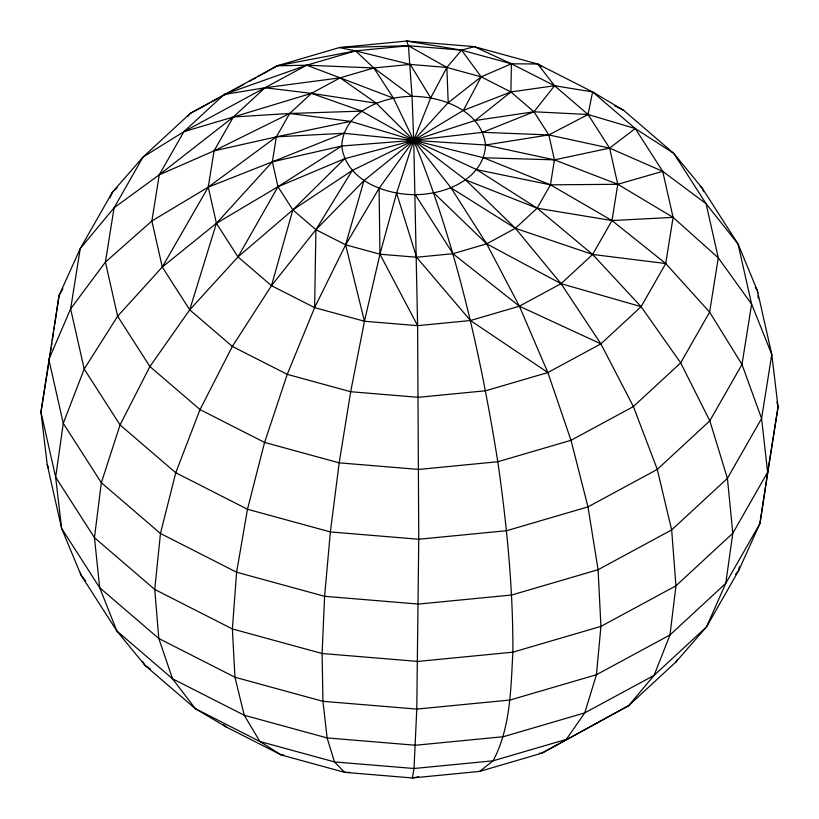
<?xml version="1.0" encoding="UTF-8"?>
<svg xmlns="http://www.w3.org/2000/svg" width="819" height="819" viewBox="0 0 819 819"><rect width="100%" height="100%" fill="white"/><g stroke="black" fill="none" stroke-linecap="round" stroke-linejoin="round"><path stroke-width="1.23" d="M283.773 755.016L281.275 754.995L259.889 741.502L244.246 715.253L234.961 677.241L232.381 628.951L236.609 572.225L247.481 509.244L264.578 442.434L287.254 374.355L314.619 307.627L315.919 229.699L352.19 170.526L413.728 140.346L463.349 110.411L510.902 91.974L554.555 85.729L592.628 91.933L623.668 110.34L673.791 153.388L702.18 188.073L738.032 243.97L757.38 290.612L771.795 354.473L778.05 406.941L759.93 523.536L738.748 570.454L706.582 626.822L675.972 661.926L628.695 705.64L541.871 753.183L479.606 771.416L412.356 777.958L344.707 772.358L281.275 754.995L226.372 727.067L195.332 708.66L145.209 665.612L116.82 630.927L80.968 575.03L61.62 528.388L47.205 464.527L40.95 412.059L59.07 295.464L80.252 248.546L112.418 192.178L143.028 157.074L190.305 113.36L277.129 65.817L339.394 47.584L406.644 41.042L474.293 46.642L537.725 64.005L592.628 91.933L635.257 128.542L673.791 153.388L706.07 203.696L738.032 243.97L751.617 304.136L771.795 354.473L761.578 418.509L767.628 472.225L759.93 523.536L725.767 583.374L706.582 626.822L654.053 675.399L628.695 705.64L541.871 753.183L539.414 753.234M51.556 345.526L51.935 343.018M52.303 340.52L53.624 331.756M54.003 329.258L54.371 326.75M54.75 324.252L59.07 295.464L62.868 288.82M48.761 363.093L40.95 412.059L55.651 477.18L61.62 528.388L99.693 587.725L116.82 630.927L172.512 678.756L195.332 708.66L259.889 741.502L334.48 761.916L414.025 768.498L493.099 760.81L566.318 739.373L584.746 712.878L596.427 674.733L600.931 626.392L598.085 569.717L587.981 506.879L571.017 440.305L547.85 372.543L519.369 306.204L486.67 243.837L450.993 187.827L413.728 140.346L376.3 103.204L340.151 77.836L306.664 65.213L277.129 65.817L258.231 76.484M49.16 360.585L49.57 358.077M49.969 355.559L50.368 353.05M50.768 350.542L51.167 348.034M542.004 66.697L537.725 64.005L511.414 63.79L474.293 46.642L461.578 50.143L406.644 41.042L408.425 45.741L412.039 96.366C382.309 96.509 343.356 111.732 341.748 146.017C345.782 180.323 384.93 194.727 415.264 194.666C444.983 194.533 483.937 179.31 485.544 145.014C481.511 110.708 442.373 96.304 412.039 96.366L373.843 67.967L340.151 77.836L311.445 93.356L289.68 113.483L276.351 136.834L272.369 161.814L277.989 186.732L292.844 209.889L315.919 229.699L345.628 244.82L379.955 254.207L416.574 257.238L452.968 253.706L486.67 243.837L515.376 228.306L537.131 208.19L550.46 184.838L554.443 159.859L548.822 134.93L533.968 111.783L510.902 91.974L481.183 76.853L446.857 67.455L410.247 64.425L373.843 67.967L306.664 65.213L264.987 87.746L233.395 116.963L214.046 150.86L208.261 187.131L216.421 223.311L237.991 256.92L271.478 285.677L314.619 307.627L364.455 321.263L417.608 325.665L470.444 320.526L519.369 306.204L561.046 283.671L592.639 254.453L611.988 220.557L617.772 184.285L609.602 148.106L588.042 114.496L554.555 85.729L511.414 63.79L461.578 50.143L408.425 45.741L355.589 50.88L306.664 65.213L224.078 94.502L183.876 131.685L159.255 174.826L151.884 220.997L162.275 267.035L189.721 309.817L232.35 346.427L287.254 374.355L350.686 391.717L418.335 397.317L485.585 390.776L547.85 372.543L600.9 343.857L641.103 306.675L665.724 263.534L673.095 217.363L662.704 171.325L635.257 128.542L588.042 114.496L533.968 111.783L475.112 120.516L413.728 140.346L344.615 158.722L277.989 186.732L216.421 223.311L162.275 267.035L117.629 316.236L84.203 369.021L63.268 423.372L55.651 477.18L94.461 537.684L154.74 589.445L232.381 628.951L322.102 653.501L417.772 661.424L512.878 652.18L600.931 626.392L675.951 585.82L732.81 533.241L767.628 472.225L778.05 406.941L776.944 402.027M739.352 566.687L738.748 570.454L735.534 574.334M463.349 110.411L481.183 76.853L461.578 50.143L446.857 67.455L430.702 97.911L413.728 140.346L396.591 193.12L379.955 254.207L364.455 321.263L350.686 391.717L339.179 462.848L330.364 531.93L324.6 596.304L322.102 653.501L322.952 701.32L327.129 737.929L334.48 761.916L344.707 772.358L349.774 772.43M592.628 91.933L588.042 114.496L548.822 134.93L485.544 145.014L413.728 140.346L343.775 133.282L276.351 136.834L214.046 150.86L159.255 174.826L114.076 207.811L80.252 248.546L70.618 308.865L48.853 359.5L63.268 423.372L101.341 482.708L160.463 533.486L236.609 572.225L324.6 596.304L418.437 604.074L511.711 595.004L598.085 569.717L671.652 529.924L727.415 478.357L761.578 418.509L741.994 364.455L709.623 312.121L665.724 263.534L611.988 220.557L550.46 184.838L483.517 157.76L413.728 140.346L350.573 121.376L289.68 113.483L233.395 116.963L183.876 131.685L143.028 157.074L114.076 207.811L105.416 262.1L117.629 316.236L149.908 366.543L200.02 409.592L264.578 442.434L339.179 462.848L418.724 469.43L497.798 461.742L571.017 440.305L633.394 406.572L680.671 362.858L709.623 312.121L718.283 257.831L706.07 203.696L662.704 171.325L609.602 148.106L548.822 134.93L482.678 132.32L413.728 140.346L341.748 146.017L272.369 161.814L208.261 187.131L151.884 220.997L105.416 262.1L70.618 308.865L84.203 369.021L120.055 424.928L175.747 472.747L247.481 509.244L330.364 531.93L418.755 539.25L506.623 530.702L587.981 506.879L657.288 469.4L709.817 420.823L741.994 364.455L751.617 304.136L718.283 257.831L673.095 217.363L617.772 184.285L554.443 159.859L485.544 145.014M224.078 94.502L264.987 87.746L311.445 93.356L361.66 111.118L413.728 140.346L465.632 179.914L515.376 228.306L561.046 283.671L600.9 343.857L633.394 406.572L657.288 469.4L671.652 529.924L675.951 585.82L670.003 634.95L654.053 675.399L584.746 712.878L503.388 736.701L415.52 745.249L327.129 737.929L244.246 715.253L172.512 678.756L158.814 638.503L154.74 589.445L160.463 533.486L175.747 472.747L200.02 409.592L232.35 346.427L271.478 285.677L292.844 209.889L344.615 158.722M475.112 120.516L510.902 91.974L511.414 63.79L481.183 76.853L448.198 102.703L413.728 140.346L363.943 180.62L345.628 244.82L314.619 307.627M448.198 102.703L446.857 67.455L408.425 45.741L339.394 47.584L355.589 50.88L373.843 67.967L393.478 98.178L413.728 140.346L476.719 169.656L537.131 208.19L592.639 254.453L641.103 306.675L680.671 362.858L709.817 420.823L727.415 478.357L732.81 533.241L725.767 583.374L670.003 634.95L596.427 674.733L510.063 700.02L416.779 709.09L322.952 701.32L234.961 677.241L158.814 638.503L99.693 587.725L94.461 537.684L101.341 482.708L120.055 424.928L149.908 366.543L189.721 309.817L216.421 223.311L272.369 161.814L343.775 133.282M109.9 197.891L112.418 192.178L117.107 187.838M189.721 309.817L237.991 256.92L277.989 186.732L341.748 146.017M675.972 661.926L677.231 659.715M162.275 267.035L208.261 187.131L276.351 136.834L350.573 121.376M412.039 96.366L413.728 140.346L379.095 188.329L345.628 244.82L364.455 321.263M271.478 285.677L315.919 229.699L363.943 180.62M187.848 116.288L190.305 113.36L209.234 103.122M594.922 724.498L596.785 722.767M237.991 256.92L292.844 209.889L352.19 170.526M479.606 771.416L493.099 760.81C510.769 727.518 510.769 688.871 512.878 652.18C513.155 588.38 506.818 524.836 497.798 461.742C480.303 352.283 455.63 243.263 413.728 140.346L417.608 325.665L418.755 539.25L416.779 709.09L414.025 768.498L412.356 777.958L418.581 776.76M159.255 174.826L233.395 116.963L311.445 93.356L376.3 103.204M635.257 128.542L609.602 148.106L554.443 159.859L483.517 157.76M252.682 79.627L256.009 77.744M183.876 131.685L264.987 87.746L340.151 77.836L393.478 98.178M211.466 101.914L225.942 94.083M228.173 92.875L234.858 89.261M237.08 88.063L243.765 84.449M249.334 81.439L251.566 80.231M214.046 150.86L289.68 113.483L361.66 111.118M482.678 132.32L533.968 111.783L554.555 85.729L537.725 64.005M662.704 171.325L617.772 184.285L550.46 184.838L476.719 169.656M277.129 65.817L355.589 50.88L410.247 64.425L430.702 97.911M673.095 217.363L611.988 220.557L537.131 208.19L465.632 179.914M665.724 263.534L592.639 254.453L515.376 228.306L450.993 187.827M641.103 306.675L561.046 283.671L486.67 243.837L433.814 192.864M600.9 343.857L519.369 306.204L452.968 253.706L415.264 194.666M614.608 105.733L623.668 110.34M150.553 669.062L145.209 665.612L142.455 661.332M547.85 372.543L470.444 320.526L416.574 257.238L396.591 193.12M700.255 186.425L702.18 188.073L703.562 191.574M223.464 724.569L226.372 727.067M85.647 580.917L80.968 575.03L80.416 572.573M755.343 287.438L757.38 290.612L757.667 293.11M417.608 325.665L379.955 254.207L379.095 188.329M47.205 464.527L48.618 468.038M757.964 295.608L758.251 298.106"/></g></svg>
